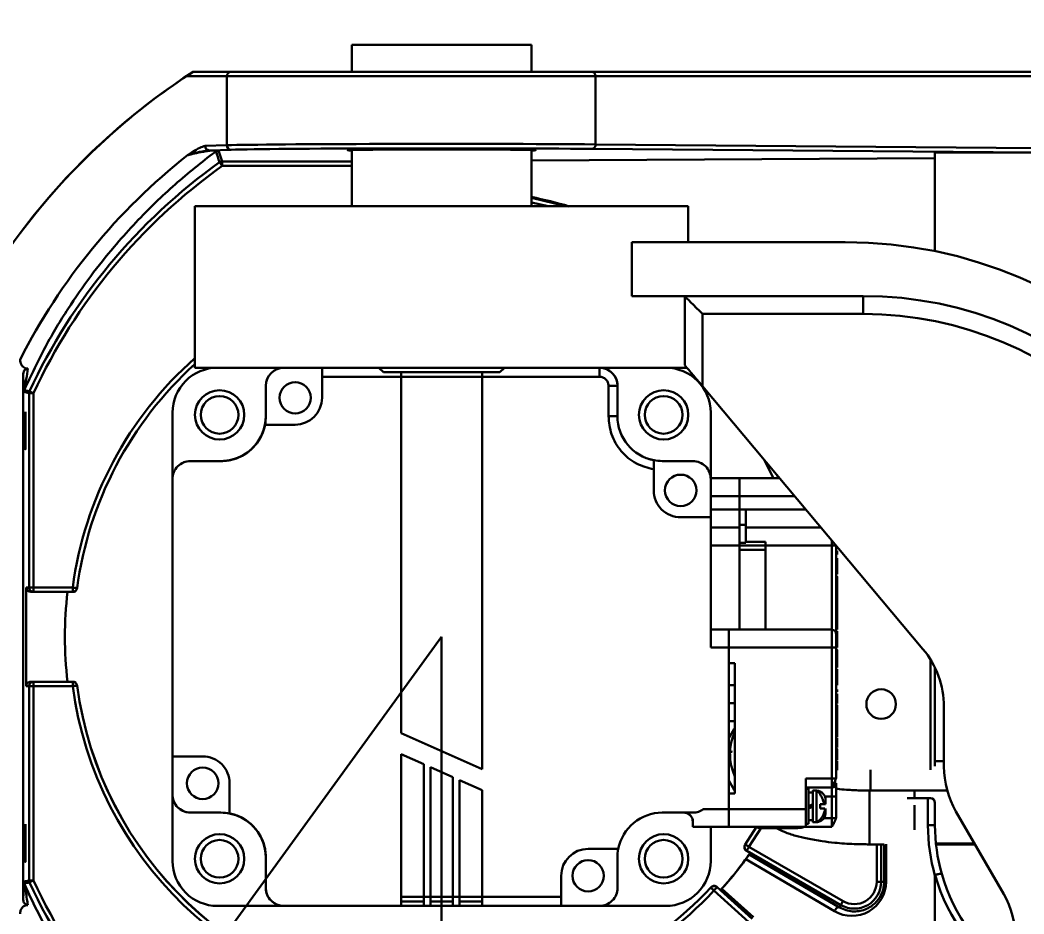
# Model space of a CAD drawing. Header units: millimetres. Extents: x 8 to 22425, y -1213 to 4973.
# Drawn here: x 1380.2 to 1492.2, y 975 to 1074.6 of the extents above; entities that cross this region are included whole.
import ezdxf

# ---------------------------------------------------------------- set-up
doc = ezdxf.new("R2010")
doc.units = ezdxf.units.MM
doc.header["$PDSIZE"] = -1
doc.styles.get("Standard").update_dxf_attribs({"font": 'hyswlongfangsong.ttf'})
doc.dimstyles.new('ISO-25', dxfattribs={"dimscale": 25, "dimtxt": 3.5, "dimasz": 1.6, "dimexe": 1.25, "dimexo": 0.625, "dimtad": 1, "dimdec": 0, "dimzin": 9, "dimdsep": 46, "dimtxsty": 'Standard', "dimcen": 2.5, "dimadec": 0, "dimazin": 2, "dimtfac": 1, "dimtdec": 0, "dimtofl": 0, "dimtmove": 0, "dimatfit": 3, "dimfxl": 1, "dimarcsym": 0})

# ---------------------------------------------------------------- blocks, each defined once
blk = doc.blocks.new('*D104')
at = {"color": 0, "lineweight": -2, "transparency": 16777216}
blk.add_line((1084.44, 1294.96), (808.66, 1351.99), dxfattribs=at)
at = {"color": 0, "transparency": 16777216}
blk.add_solid([(810.01, 1358.52), (807.31, 1345.46), (769.48, 1360.09)], dxfattribs=at)
at = {"layer": 'Defpoints', "color": 0, "transparency": 16777216}
for p in [(769.48, 1360.09), (2482.24, 1005.88)]:
    blk.add_point(p, dxfattribs=at)
at = {"color": 0, "transparency": 16777216, "insert": (978.16, 1377.57), "char_height": 87.5, "attachment_point": 5, "rotation": 348.3156}
blk.add_mtext('R1749', dxfattribs=at)
blk = doc.blocks.new('*D154')
at = {"color": 0, "lineweight": -2, "transparency": 16777216}
for p, q in [((1471.02, 1400.45), (1881.36, 1240.34)), ((2482.24, 943.38), (2482.24, 1068.38)), ((2419.74, 1005.88), (2544.74, 1005.88))]:
    blk.add_line(p, q, dxfattribs=at)
at = {"color": 0, "transparency": 16777216}
blk.add_solid([(1883.79, 1246.55), (1878.94, 1234.13), (1918.63, 1225.8)], dxfattribs=at)
at = {"layer": 'Defpoints', "color": 0, "transparency": 16777216}
for p in [(1918.63, 1225.8), (2482.24, 1005.88)]:
    blk.add_point(p, dxfattribs=at)
at = {"color": 0, "transparency": 16777216, "insert": (1584.17, 1420.04), "char_height": 87.5, "attachment_point": 5, "rotation": 338.6848}
blk.add_mtext('R605', dxfattribs=at)

msp = doc.modelspace()

# ---------------------------------------------------------------- linework, layer by layer
at = {"color": 161, "lineweight": 30, "true_color": 0x67adff}
for p, q in [((1417.24, 1071.88), (1417.24, 1068.88)), ((1437.24, 1071.88), (1417.24, 1071.88)), ((1437.24, 1068.88), (1437.24, 1071.88)), ((1399.55, 1068.88), (1403.77, 1068.88)), ((1399.55, 1068.88), (1399.55, 1068.88)), ((1403.77, 1068.88), (1444.04, 1068.88)), ((1444.04, 1068.88), (1552.46, 1068.88)), ((1403.3, 1068.38), (1398.78, 1068.38)), ((1444.38, 1068.38), (1403.3, 1068.38)), ((1403.3, 1068.38), (1403.3, 1060.69)), ((1444.38, 1068.38), (1444.38, 1060.79)), ((1552.81, 1068.38), (1444.38, 1068.38)), ((1400.87, 1060.62), (1403.3, 1060.69)), ((1403.77, 1060.19), (1401.35, 1060.12)), ((1402.38, 1060.11), (1402.77, 1058.89)), ((1417.24, 1060.16), (1417.24, 1053.88)), ((1437.24, 1053.88), (1437.24, 1060.16)), ((1493.17, 1059.88), (1444.04, 1060.29)), ((1444.38, 1060.79), (1493.51, 1060.38)), ((1482.24, 1059.88), (1493.16, 1059.88)), ((1482.24, 1059.26), (1482.24, 1059.88)), ((1402.77, 1058.39), (1402.77, 1058.89)), ((1402.77, 1058.89), (1417.24, 1058.89)), ((1437.24, 1058.98), (1482.24, 1059.26)), ((1482.24, 1059.26), (1482.24, 1048.87)), ((1417.24, 1058.39), (1402.77, 1058.39)), ((1439.15, 1053.88), (1437.24, 1054.32)), ((1399.74, 1053.88), (1399.74, 1035.88)), ((1399.74, 1053.88), (1454.74, 1053.88)), ((1454.74, 1049.88), (1454.74, 1053.88)), ((1448.46, 1049.88), (1448.46, 1043.88)), ((1448.46, 1049.88), (1472.24, 1049.88)), ((1474.24, 1043.88), (1448.46, 1043.88)), ((1454.34, 1036.16), (1454.34, 1043.85)), ((1474.24, 1043.88), (1474.24, 1041.88)), ((1474.24, 1041.88), (1456.32, 1041.88)), ((1456.32, 1041.88), (1456.32, 1033.82)), ((1380.6, 1035.21), (1380.6, 976.56)), ((1399.74, 1035.88), (1454.58, 1035.88)), ((1413.91, 1035.88), (1413.91, 1034.88)), ((1413.91, 1032.53), (1413.91, 1035.88)), ((1420.24, 1035.88), (1420.74, 1035.38)), ((1433.74, 1035.38), (1420.74, 1035.38)), ((1422.74, 1034.88), (1422.74, 1035.38)), ((1431.74, 1035.38), (1431.74, 1034.88)), ((1431.74, 1034.88), (1431.74, 1035.38)), ((1433.74, 1035.38), (1434.24, 1035.88)), ((1444.84, 1034.88), (1444.84, 1035.88)), ((1413.91, 1034.88), (1413.91, 1032.53)), ((1422.74, 1034.88), (1413.91, 1034.88)), ((1422.74, 995.14), (1422.74, 1034.88)), ((1422.74, 1034.88), (1431.74, 1034.88)), ((1431.74, 1034.88), (1431.74, 991.13)), ((1444.84, 1034.88), (1431.74, 1034.88)), ((1381.24, 1033.05), (1380.65, 1033.18)), ((1381.24, 1011.38), (1381.24, 1033.05)), ((1381.74, 1033.05), (1381.24, 1033.05)), ((1381.74, 1033.05), (1381.74, 1011.38)), ((1407.64, 1030.48), (1407.64, 1033.88)), ((1407.64, 1030.48), (1407.64, 1033.88)), ((1407.64, 1033.88), (1407.64, 1033.88)), ((1407.64, 1030.48), (1407.64, 1033.88)), ((1407.64, 1033.88), (1407.64, 1033.88)), ((1445.84, 1030.48), (1445.84, 1033.88)), ((1446.84, 1033.88), (1445.84, 1033.88)), ((1446.84, 1033.88), (1446.84, 1030.48)), ((1480.9, 1004.51), (1456.32, 1033.82)), ((1397.24, 1030.88), (1397.24, 980.88)), ((1397.24, 1030.88), (1397.24, 1030.88)), ((1397.24, 1023.48), (1397.24, 1030.88)), ((1457.24, 1030.88), (1457.24, 1023.53)), ((1407.64, 1030.48), (1407.64, 1030.48)), ((1407.64, 1030.48), (1407.64, 1030.48)), ((1446.84, 1030.48), (1445.84, 1030.48)), ((1410.91, 1029.53), (1407.55, 1029.53)), ((1402.64, 1025.48), (1399.24, 1025.48)), ((1399.24, 1025.48), (1399.24, 1025.48)), ((1403.24, 1025.52), (1403.24, 1025.52)), ((1451.84, 1025.48), (1455.24, 1025.48)), ((1450.89, 1022.21), (1450.89, 1024.56)), ((1397.24, 988.28), (1397.24, 1023.48)), ((1397.24, 988.28), (1397.24, 1023.48)), ((1397.24, 1023.48), (1397.24, 1023.48)), ((1397.24, 992.55), (1397.24, 1023.48)), ((1397.24, 1023.48), (1397.24, 1023.48)), ((1397.24, 1023.48), (1397.24, 1019.48)), ((1457.24, 1023.51), (1457.24, 1023.58)), ((1457.24, 1023.58), (1457.24, 1023.58)), ((1457.24, 1023.58), (1457.24, 1023.48)), ((1460.44, 1023.58), (1457.24, 1023.58)), ((1457.24, 1023.48), (1457.24, 1019.21)), ((1460.44, 1023.58), (1460.44, 1021.58)), ((1460.44, 1023.58), (1464.9, 1023.58)), ((1460.44, 1023.58), (1460.44, 1023.58)), ((1464.61, 1023.93), (1464.78, 1023.58)), ((1457.24, 1021.58), (1460.44, 1021.58)), ((1460.44, 1020.08), (1460.44, 1021.58)), ((1460.44, 1021.58), (1466.58, 1021.58)), ((1457.24, 1020.08), (1460.44, 1020.08)), ((1461.14, 1020.08), (1460.44, 1020.08)), ((1460.44, 1020.08), (1460.44, 1018.08)), ((1461.14, 1020.08), (1461.14, 1018.38)), ((1461.14, 1018.08), (1461.14, 1020.08)), ((1461.14, 1020.08), (1467.84, 1020.08)), ((1397.24, 1019.48), (1397.24, 988.28)), ((1457.24, 1019.21), (1453.89, 1019.21)), ((1457.24, 1019.21), (1457.24, 1004.68)), ((1461.14, 1019.43), (1461.14, 1019.03)), ((1461.14, 1019.03), (1461.14, 1018.43)), ((1461.14, 1018.43), (1461.14, 1017.68)), ((1461.14, 1018.43), (1461.14, 1018.43)), ((1461.14, 1018.38), (1461.14, 1018.43)), ((1460.44, 1018.08), (1457.24, 1018.08)), ((1460.44, 1018.38), (1461.14, 1018.38)), ((1469.52, 1018.08), (1461.14, 1018.08)), ((1461.14, 1016.48), (1461.14, 1017.68)), ((1460.44, 1016.36), (1460.44, 1015.48)), ((1460.44, 1016.08), (1460.44, 1016.36)), ((1460.44, 1016.36), (1461.14, 1016.36)), ((1461.14, 1016.36), (1461.14, 1016.48)), ((1461.14, 1016.48), (1463.34, 1016.48)), ((1461.14, 1016.48), (1461.14, 1016.36)), ((1463.34, 1016.48), (1463.34, 1016.08)), ((1470.74, 1016.62), (1470.74, 1016.08)), ((1460.44, 1016.08), (1457.24, 1016.08)), ((1460.44, 1015.58), (1460.44, 1016.08)), ((1460.44, 1016.08), (1463.34, 1016.08)), ((1460.44, 1015.58), (1460.44, 1006.68)), ((1463.34, 1015.58), (1460.44, 1015.58)), ((1460.44, 1006.68), (1460.44, 1015.48)), ((1463.34, 1015.58), (1463.34, 1016.08)), ((1463.34, 1016.08), (1470.74, 1016.08)), ((1463.34, 1006.68), (1463.34, 1015.58)), ((1470.74, 1016.08), (1471.2, 1016.08)), ((1470.74, 1016.08), (1470.74, 1006.68)), ((1471.24, 1006.2), (1471.24, 1016.03)), ((1471.34, 1015.48), (1471.24, 1015.48)), ((1471.34, 1015.48), (1471.34, 1015.05)), ((1471.24, 1015.05), (1471.34, 1015.05)), ((1471.24, 1014.67), (1471.34, 1014.67)), ((1471.24, 1014.23), (1471.34, 1014.23)), ((1471.34, 1014.67), (1471.34, 1014.23)), ((1471.34, 1014.23), (1471.34, 1013.16)), ((1471.34, 1013.16), (1471.24, 1013.16)), ((1471.24, 1013.03), (1471.34, 1013.03)), ((1471.24, 1012.86), (1471.34, 1012.86)), ((1471.34, 1013.03), (1471.34, 1012.86)), ((1380.92, 1011.38), (1381.24, 1011.38)), ((1380.92, 1011.38), (1380.92, 1000.38)), ((1381.74, 1011.38), (1381.24, 1011.38)), ((1381.44, 1010.88), (1385.54, 1010.88)), ((1381.74, 1011.38), (1381.74, 1010.88)), ((1381.74, 1011.38), (1386.11, 1011.38)), ((1385.54, 1010.88), (1386.11, 1010.88)), ((1386.11, 1011.38), (1386.11, 1010.88)), ((1471.34, 1011.36), (1471.24, 1011.36)), ((1471.34, 1009.48), (1471.24, 1009.48)), ((1471.34, 1010.39), (1471.34, 1009.48)), ((1471.34, 1009.26), (1471.24, 1009.26)), ((1471.34, 1009.13), (1471.24, 1009.13)), ((1471.34, 1008.92), (1471.24, 1008.92)), ((1471.24, 1008.46), (1471.34, 1008.46)), ((1471.34, 1009.13), (1471.34, 1009.26)), ((1471.34, 1008.92), (1471.34, 1009.13)), ((1471.34, 1008.46), (1471.34, 1007.35)), ((1471.24, 1007.35), (1471.34, 1007.35)), ((1471.34, 1007.35), (1471.34, 1007.17)), ((1457.24, 1006.68), (1459.24, 1006.68)), ((1459.24, 1004.68), (1459.24, 1006.68)), ((1470.74, 1006.68), (1459.24, 1006.68)), ((1470.74, 1004.68), (1470.74, 1006.68)), ((1471.24, 1007.17), (1471.34, 1007.17)), ((1471.24, 1006.7), (1471.34, 1006.7)), ((1471.24, 1006.52), (1471.34, 1006.52)), ((1471.34, 1007.17), (1471.34, 1006.7)), ((1471.34, 1006.52), (1471.34, 1006.09)), ((1427.24, 1005.88), (1403.73, 973.52)), ((1427.24, 965.88), (1427.24, 1005.88)), ((1471.34, 1006.09), (1471.34, 1005.01)), ((1459.24, 1004.68), (1457.24, 1004.68)), ((1459.24, 986.68), (1459.24, 1004.68)), ((1459.24, 1004.68), (1459.24, 1002.93)), ((1470.74, 1004.68), (1459.24, 1004.68)), ((1471.24, 1004.68), (1470.74, 1004.68)), ((1470.74, 990.08), (1470.74, 1004.68)), ((1471.24, 990.08), (1471.24, 1004.68)), ((1471.34, 1004.88), (1471.34, 1004.71)), ((1459.24, 1002.93), (1459.94, 1002.93)), ((1459.94, 1002.93), (1459.94, 988.43)), ((1459.94, 1002.93), (1459.94, 995.39)), ((1471.34, 1003.28), (1471.24, 1003.28)), ((1481.74, 991.05), (1481.74, 1003.36)), ((1459.94, 1002.63), (1459.94, 1002.23)), ((1459.94, 1002.23), (1459.94, 1001.63)), ((1459.94, 1001.63), (1459.94, 989.73)), ((1459.94, 1001.63), (1459.94, 1001.63)), ((1459.94, 989.73), (1459.94, 1001.63)), ((1471.24, 1002.45), (1471.34, 1002.45)), ((1471.35, 1002.26), (1471.24, 1002.26)), ((1471.24, 1000.48), (1471.24, 1001.79)), ((1482.24, 1002.45), (1482.24, 991.46)), ((1381.44, 1000.88), (1385.54, 1000.88)), ((1381.74, 1000.88), (1381.74, 1000.38)), ((1385.54, 1000.88), (1386.11, 1000.88)), ((1386.11, 1000.88), (1386.11, 1000.38)), ((1471.24, 1001.3), (1471.34, 1001.3)), ((1471.34, 1001.3), (1471.34, 1000.48)), ((1381.24, 1000.38), (1380.92, 1000.38)), ((1381.24, 978.72), (1381.24, 1000.38)), ((1381.24, 1000.38), (1381.74, 1000.38)), ((1386.11, 1000.38), (1381.74, 1000.38)), ((1381.74, 1000.38), (1381.74, 978.72)), ((1459.94, 1000.48), (1459.24, 1000.48)), ((1471.24, 1000), (1471.34, 1000)), ((1471.34, 999.74), (1471.24, 999.74)), ((1471.34, 999.51), (1471.24, 999.51)), ((1471.34, 1000), (1471.34, 999.74)), ((1471.34, 999.51), (1471.34, 999.25)), ((1459.24, 998.48), (1459.94, 998.48)), ((1471.34, 999.25), (1471.24, 999.25)), ((1471.34, 998.61), (1471.24, 998.61)), ((1471.24, 998.53), (1471.34, 998.53)), ((1471.34, 998.43), (1471.24, 998.43)), ((1471.34, 999.25), (1471.34, 998.61)), ((1471.34, 998.53), (1471.34, 998.43)), ((1471.35, 998.26), (1471.24, 998.26)), ((1471.24, 997.53), (1471.34, 997.53)), ((1483.24, 991.42), (1483.24, 998.09)), ((1459.94, 996.48), (1459.24, 996.48)), ((1471.24, 996.92), (1471.35, 996.92)), ((1471.34, 996.4), (1471.24, 996.4)), ((1471.24, 996.27), (1471.34, 996.27)), ((1471.24, 996.19), (1471.34, 996.19)), ((1471.24, 996.06), (1471.34, 996.06)), ((1471.34, 996.95), (1471.34, 996.4)), ((1471.34, 996.19), (1471.34, 996.27)), ((1471.34, 996.06), (1471.34, 996.19)), ((1431.74, 991.13), (1422.74, 995.14)), ((1459.45, 994.98), (1459.24, 994.98)), ((1459.94, 995.33), (1459.94, 995.39)), ((1459.94, 995.33), (1459.94, 990.32)), ((1471.34, 995.79), (1471.24, 995.79)), ((1471.34, 995.12), (1471.24, 995.12)), ((1471.34, 995.01), (1471.24, 995.01)), ((1471.34, 995.79), (1471.34, 995.12)), ((1471.34, 995.45), (1471.34, 995.23)), ((1471.34, 995.12), (1471.34, 995.01)), ((1471.34, 995.01), (1471.34, 994.73)), ((1471.34, 994.73), (1471.24, 994.73)), ((1471.34, 994.62), (1471.24, 994.62)), ((1471.34, 994.37), (1471.24, 994.37)), ((1471.34, 994.62), (1471.34, 994.37)), ((1471.34, 994.37), (1471.34, 993.72)), ((1422.74, 992.79), (1425.24, 991.67)), ((1422.74, 975.88), (1422.74, 992.79)), ((1459.39, 992.83), (1459.39, 992.37)), ((1459.51, 992.96), (1459.55, 993.17)), ((1471.34, 993.72), (1471.24, 993.72)), ((1471.24, 993.64), (1471.34, 993.64)), ((1471.34, 993.54), (1471.24, 993.54)), ((1471.35, 993.37), (1471.24, 993.37)), ((1471.24, 992.68), (1471.34, 992.68)), ((1471.34, 993.64), (1471.34, 993.54)), ((1397.24, 992.55), (1400.6, 992.55)), ((1397.24, 988.28), (1397.24, 992.55)), ((1425.24, 991.67), (1425.24, 976.88)), ((1471.24, 992.18), (1471.34, 992.18)), ((1471.35, 992.07), (1471.24, 992.07)), ((1471.34, 992.37), (1471.34, 992.2)), ((1483.24, 992), (1482.24, 992)), ((1425.99, 991.34), (1428.49, 990.23)), ((1425.99, 976.88), (1425.99, 991.34)), ((1471.24, 991.49), (1471.34, 991.49)), ((1471.34, 991), (1471.24, 991)), ((1471.34, 991.49), (1471.34, 991)), ((1475.04, 991.05), (1475.04, 988.74)), ((1403.6, 989.55), (1403.6, 986.19)), ((1403.6, 989.55), (1403.6, 989.55)), ((1403.6, 986.19), (1403.6, 989.55)), ((1428.49, 990.23), (1428.49, 976.88)), ((1429.24, 976.88), (1429.24, 989.89)), ((1429.24, 989.89), (1431.74, 988.78)), ((1459.94, 990.38), (1459.94, 988.43)), ((1459.94, 990.38), (1459.94, 990.32)), ((1459.94, 989.73), (1459.94, 989.73)), ((1459.94, 989.13), (1459.94, 989.73)), ((1467.84, 990.08), (1470.74, 990.08)), ((1467.84, 986.68), (1467.84, 990.08)), ((1470.74, 989.08), (1470.74, 990.08)), ((1470.74, 990.08), (1471.24, 990.08)), ((1470.87, 989.1), (1471.03, 989.72)), ((1471.12, 989.84), (1471.12, 989.61)), ((1397.24, 988.28), (1397.24, 988.28)), ((1397.24, 980.88), (1397.24, 988.28)), ((1397.24, 988.28), (1397.24, 988.28)), ((1431.74, 988.78), (1431.74, 976.88)), ((1459.24, 988.43), (1459.24, 986.68)), ((1459.94, 988.43), (1459.24, 988.43)), ((1459.94, 988.73), (1459.94, 989.13)), ((1467.84, 989.08), (1470.74, 989.08)), ((1468.14, 988.93), (1467.84, 988.93)), ((1468.14, 985.03), (1468.14, 988.93)), ((1468.64, 988.53), (1468.14, 988.53)), ((1469.04, 988.73), (1468.64, 988.73)), ((1469.04, 985.23), (1469.04, 988.73)), ((1469.44, 988.63), (1469.44, 988.65)), ((1470.74, 989.08), (1470.74, 988.08)), ((1479.94, 988.74), (1474.94, 988.74)), ((1483.61, 988.74), (1479.94, 988.74)), ((1479.94, 988.74), (1479.94, 987.88)), ((1468.64, 987.23), (1468.64, 986.98)), ((1469.44, 986.73), (1469.44, 987.23)), ((1469.96, 988.08), (1470.74, 988.08)), ((1470.74, 988.08), (1471.24, 988.08)), ((1470.74, 988.08), (1470.74, 985.68)), ((1471.24, 988.08), (1471.24, 985.68)), ((1479.15, 987.88), (1481.45, 987.88)), ((1479.94, 987.11), (1479.94, 984.36)), ((1479.94, 986.52), (1479.94, 987.11)), ((1481.45, 984.88), (1481.45, 987.88)), ((1481.45, 987.88), (1481.74, 987.88)), ((1482.24, 987.38), (1482.24, 984.88)), ((1402.64, 986.28), (1399.24, 986.28)), ((1399.24, 986.28), (1399.24, 986.28)), ((1403.6, 986.19), (1403.6, 986.19)), ((1451.84, 986.28), (1455.24, 986.28)), ((1456.44, 986.68), (1459.24, 986.68)), ((1459.24, 984.68), (1459.24, 986.68)), ((1459.24, 986.68), (1467.84, 986.68)), ((1467.84, 986.68), (1467.84, 984.68)), ((1479.94, 984.36), (1479.94, 986.52)), ((1489.9, 977.2), (1484.58, 986.42)), ((1455.24, 984.68), (1455.24, 985.28)), ((1455.24, 985.28), (1455.24, 984.68)), ((1467.84, 985.03), (1468.14, 985.03)), ((1468.14, 985.43), (1468.64, 985.43)), ((1468.64, 985.23), (1469.04, 985.23)), ((1469.44, 985.32), (1469.44, 985.33)), ((1470.74, 985.68), (1469.85, 985.68)), ((1470.74, 985.68), (1470.74, 984.68)), ((1471.24, 985.68), (1470.74, 985.68)), ((1481.45, 984.88), (1482.24, 984.88)), ((1455.24, 984.68), (1459.24, 984.68)), ((1457.24, 984.68), (1457.24, 980.88)), ((1459.24, 984.68), (1467.84, 984.68)), ((1461.07, 982.72), (1462.33, 984.68)), ((1462.92, 984.68), (1461.5, 982.46)), ((1462.28, 984.68), (1462.28, 984.68)), ((1466, 984.55), (1463.88, 984.55)), ((1467.6, 984.68), (1467.6, 984.68)), ((1470.74, 984.68), (1467.84, 984.68)), ((1474.94, 982.74), (1476.58, 982.74)), ((1475.75, 978.58), (1475.75, 982.74)), ((1476.25, 982.74), (1476.25, 978.58)), ((1476.58, 978.58), (1476.58, 982.74)), ((1476.79, 982.77), (1476.79, 978.58)), ((1482.35, 982.84), (1486.65, 982.84)), ((1482.36, 982.74), (1486.71, 982.74)), ((1407.61, 981.88), (1407.61, 981.88)), ((1443.57, 982.24), (1446.93, 982.24)), ((1461.23, 982.01), (1461.63, 981.78)), ((1471.74, 975.98), (1461.25, 982.03)), ((1461.5, 982.46), (1471.99, 976.41)), ((1461.52, 981.61), (1471.59, 975.72)), ((1397.24, 980.88), (1397.24, 980.88)), ((1407.64, 977.88), (1407.64, 981.28)), ((1407.64, 981.28), (1407.64, 981.28)), ((1407.64, 977.88), (1407.64, 981.28)), ((1407.64, 977.88), (1407.64, 981.28)), ((1446.84, 981.28), (1446.84, 977.88)), ((1471.05, 975.29), (1461.14, 981.08)), ((1380.65, 978.59), (1381.24, 978.72)), ((1381.74, 978.72), (1381.24, 978.72)), ((1440.57, 976.88), (1440.57, 979.24)), ((1475.75, 978.58), (1476.25, 978.58)), ((1476.25, 978.58), (1476.58, 978.58)), ((1476.58, 978.58), (1476.79, 978.58)), ((1482.24, 952.51), (1482.24, 979.24)), ((1407.64, 977.88), (1407.64, 977.88)), ((1461.5, 974.06), (1457.6, 977.59)), ((1457.94, 977.96), (1461.84, 974.43)), ((1458.33, 977.65), (1457.96, 977.98)), ((1462, 974.62), (1458.46, 977.79)), ((1422.74, 976.88), (1425.24, 976.88)), ((1425.24, 976.38), (1422.74, 976.38)), ((1425.24, 976.88), (1425.99, 976.88)), ((1425.24, 976.88), (1425.24, 975.88)), ((1425.24, 976.38), (1425.24, 976.88)), ((1425.24, 976.38), (1425.24, 975.88)), ((1425.99, 975.88), (1425.99, 976.88)), ((1425.99, 976.88), (1428.49, 976.88)), ((1428.49, 976.38), (1425.99, 976.38)), ((1428.49, 976.88), (1429.24, 976.88)), ((1428.49, 976.88), (1428.49, 975.88)), ((1428.49, 976.38), (1428.49, 976.88)), ((1428.49, 976.38), (1428.49, 975.88)), ((1429.24, 975.88), (1429.24, 976.88)), ((1431.74, 976.88), (1429.24, 976.88)), ((1431.74, 976.38), (1429.24, 976.38)), ((1431.74, 976.88), (1440.57, 976.88)), ((1431.74, 976.88), (1431.74, 975.88)), ((1431.74, 976.38), (1431.74, 976.88)), ((1431.74, 976.38), (1431.74, 975.88)), ((1440.57, 975.88), (1440.57, 976.88)), ((1471.59, 975.72), (1471.74, 975.98)), ((1402.24, 975.88), (1402.24, 975.88)), ((1409.64, 975.88), (1402.24, 975.88)), ((1422.74, 975.88), (1409.64, 975.88)), ((1409.64, 975.88), (1409.64, 975.88)), ((1425.24, 975.88), (1422.74, 975.88)), ((1425.24, 975.88), (1425.24, 975.88)), ((1425.99, 975.88), (1425.24, 975.88)), ((1428.49, 975.88), (1425.99, 975.88)), ((1428.49, 975.88), (1428.49, 975.88)), ((1429.24, 975.88), (1428.49, 975.88)), ((1431.74, 975.88), (1429.24, 975.88)), ((1431.74, 975.88), (1431.74, 975.88)), ((1440.57, 975.88), (1431.74, 975.88)), ((1444.84, 975.88), (1440.57, 975.88)), ((1452.24, 975.88), (1444.84, 975.88))]:
    msp.add_line(p, q, dxfattribs=at)
at = {"color": 161, "lineweight": 30, "true_color": 0x67adff, "flags": 128}
for points in [[(1402.77, 1058.39), (1402.71, 1058.47), (1402.66, 1058.54), (1402.61, 1058.61), (1402.57, 1058.67), (1402.53, 1058.72), (1402.5, 1058.76), (1402.49, 1058.79), (1402.48, 1058.79)], [(1437.24, 1054.84), (1439.87, 1054.21), (1441.06, 1053.88)], [(1454.34, 1043.85), (1454.43, 1043.76), (1454.58, 1043.62), (1454.78, 1043.42), (1455.03, 1043.17), (1455.31, 1042.89), (1455.63, 1042.57), (1455.97, 1042.23), (1456.32, 1041.88)], [(1408.89, 1035.74), (1409.25, 1035.84), (1409.64, 1035.88)], [(1408.89, 1035.74), (1409.25, 1035.84), (1409.64, 1035.88)], [(1456.32, 1033.82), (1455.97, 1034.23), (1455.63, 1034.63), (1455.31, 1035.01), (1455.03, 1035.35), (1454.78, 1035.65), (1454.58, 1035.88), (1454.43, 1036.06), (1454.34, 1036.16)], [(1407.78, 1034.6), (1407.68, 1034.27), (1407.64, 1033.88)], [(1380.69, 1033.39), (1380.7, 1033.39), (1380.74, 1033.38), (1380.87, 1033.35), (1381.28, 1033.26)], [(1381.74, 1033.05), (1381.65, 1033.09), (1381.56, 1033.13), (1381.49, 1033.17), (1381.42, 1033.2), (1381.36, 1033.22), (1381.32, 1033.24), (1381.29, 1033.26), (1381.28, 1033.26)], [(1398.49, 1025.34), (1398.85, 1025.44), (1399.24, 1025.48)], [(1398.49, 1025.34), (1398.85, 1025.44), (1399.24, 1025.48)], [(1402.94, 1025.49), (1403.62, 1025.58), (1404.52, 1025.85)], [(1450.98, 1025.56), (1450.87, 1025.58), (1450.39, 1025.7)], [(1464.22, 1023.58), (1463.22, 1025.55), (1463.15, 1025.67)], [(1460.44, 1018.08), (1460.44, 1018.04), (1460.44, 1017.93), (1460.44, 1017.75), (1460.44, 1017.5), (1460.44, 1017.19), (1460.44, 1016.85), (1460.44, 1016.47), (1460.44, 1016.36)], [(1461.14, 1018.08), (1461.14, 1018.05), (1461.14, 1017.97), (1461.14, 1017.82), (1461.14, 1017.63), (1461.14, 1017.39), (1461.14, 1017.12), (1461.14, 1016.81), (1461.14, 1016.48)], [(1386.6, 1011.32), (1386.59, 1011.32), (1386.56, 1011.32), (1386.52, 1011.33), (1386.46, 1011.34), (1386.38, 1011.35), (1386.3, 1011.36), (1386.2, 1011.37), (1386.11, 1011.38)], [(1386.6, 1000.45), (1386.59, 1000.45), (1386.56, 1000.44), (1386.52, 1000.44), (1386.46, 1000.43), (1386.38, 1000.42), (1386.3, 1000.41), (1386.2, 1000.4), (1386.11, 1000.38)], [(1459.24, 994.57), (1459.84, 995.61), (1459.94, 995.75)], [(1459.94, 988.67), (1459.84, 988.81), (1459.24, 989.85)], [(1397.39, 987.53), (1397.28, 987.89), (1397.24, 988.28)], [(1397.39, 987.53), (1397.28, 987.89), (1397.24, 988.28)], [(1468.64, 986.98), (1468.64, 987.65), (1468.64, 988.22), (1468.64, 988.6), (1468.64, 988.73), (1468.64, 988.6), (1468.64, 988.52)], [(1474.94, 982.74), (1474.94, 982.75), (1474.94, 983.02), (1474.94, 983.62), (1474.94, 984.47), (1474.94, 985.48), (1474.94, 986.52), (1474.94, 987.46), (1474.94, 988.2), (1474.94, 988.64), (1474.94, 988.74)], [(1468.14, 986.98), (1468.31, 987.07), (1468.48, 987.15), (1468.64, 987.23)], [(1468.64, 986.98), (1468.47, 986.9), (1468.31, 986.82), (1468.14, 986.73)], [(1468.14, 986.73), (1468.31, 986.81), (1468.47, 986.9), (1468.64, 986.98)], [(1468.64, 985.43), (1468.64, 985.37), (1468.64, 985.23), (1468.64, 985.37), (1468.64, 985.75), (1468.64, 986.31), (1468.64, 986.98)], [(1407.64, 981.28), (1407.55, 982.26), (1407.28, 983.16)], [(1407.31, 983.08), (1407.55, 982.26), (1407.64, 981.28)], [(1461.09, 982.75), (1461.1, 982.74), (1461.12, 982.72), (1461.16, 982.7), (1461.21, 982.66), (1461.27, 982.62), (1461.34, 982.57), (1461.42, 982.52), (1461.5, 982.46)], [(1381.28, 978.5), (1381.27, 978.5), (1381.24, 978.5), (1381.1, 978.46), (1380.69, 978.38)], [(1381.74, 978.72), (1381.65, 978.67), (1381.56, 978.64), (1381.49, 978.6), (1381.42, 978.57), (1381.36, 978.54), (1381.32, 978.52), (1381.29, 978.51), (1381.28, 978.5)], [(1457.6, 977.59), (1457.53, 977.66), (1457.46, 977.72), (1457.4, 977.78), (1457.34, 977.83), (1457.3, 977.87), (1457.26, 977.91), (1457.24, 977.92), (1457.24, 977.93)], [(1457.6, 977.59), (1457.67, 977.66), (1457.73, 977.73), (1457.79, 977.8), (1457.84, 977.85), (1457.88, 977.9), (1457.91, 977.93), (1457.93, 977.95), (1457.94, 977.96)], [(1471.99, 976.41), (1471.94, 976.33), (1471.89, 976.25), (1471.85, 976.17), (1471.81, 976.11), (1471.78, 976.05), (1471.76, 976.01), (1471.74, 975.99), (1471.74, 975.98)], [(1471.59, 975.72), (1471.53, 975.74), (1471.46, 975.73), (1471.38, 975.7), (1471.31, 975.65), (1471.23, 975.58), (1471.16, 975.49), (1471.1, 975.39), (1471.05, 975.29)]]:
    msp.add_lwpolyline(points, dxfattribs=at)
at = {"color": 161, "lineweight": 30, "true_color": 0x67adff}
for centre, radius in [((1410.91, 1032.53), 1.75), ((1402.49, 1030.63), 2.75), ((1451.99, 1030.63), 2.75), ((1402.49, 1030.63), 2.1), ((1451.99, 1030.63), 2.1), ((1453.89, 1022.21), 1.75), ((1476.24, 998.38), 1.65), ((1400.6, 989.55), 1.75), ((1402.49, 981.13), 2.75), ((1451.99, 981.13), 2.75), ((1402.49, 981.13), 2.1), ((1451.99, 981.13), 2.1), ((1443.57, 979.24), 1.75)]:
    msp.add_circle(centre, radius, dxfattribs=at)
for centre, radius, start, end in [((1440.24, 1005.88), 75, 122.8599, 155.0472), ((1403.78, 1068.39), 0.49, 91.2566, 181.2024), ((1443.94, 1068.45), 0.444, 351.427, 77.4313), ((1401.36, 1060.61), 0.491, 178.9621, 268.5664), ((1402.38, 1059.61), 0.5, 90.0128, 125.1592), ((1585.3, 1117.1), 191.9, 197.3058, 197.6896), ((1403.79, 1060.68), 0.491, 178.9679, 268.5744), ((1443.94, 1060.72), 0.448, 282.9824, 8.1581), ((1440.24, 1005.88), 65, 125.5147, 155.0917), ((1402.77, 1058.39), 0.5, 90.0018, 125.5187), ((1440.24, 1005.88), 64.5, 125.5147, 155.0917), ((1472.24, 999.88), 50, 0, 90), ((1474.24, 1001.88), 42, 0, 90), ((1474.24, 1001.88), 40, 0, 90), ((1427.24, 1005.88), 41.5, 131.5002, 172.3842), ((1427.24, 1005.88), 41, 132.1215, 172.3842), ((1427.24, 1005.88), 41, 132.1214, 172.3842), ((1402.24, 1030.88), 5, 90, 180.0023), ((1402.24, 1030.88), 5, 90, 180.0023), ((1409.64, 1033.88), 2, 90, 179.9977), ((1409.64, 1033.88), 2, 90, 179.9977), ((1444.84, 1033.88), 2, 359.9977, 90), ((1444.84, 1033.88), 2, 0.0023, 90), ((1452.24, 1030.88), 5, 359.9977, 90), ((1410.91, 1032.53), 1.75, 270, 90), ((1381.14, 1033.18), 0.498, 155.147, 180.0339), ((1381.74, 1033.05), 0.501, 155.1335, 179.9661), ((1402.49, 1030.63), 2.75, 270, 90), ((1451.99, 1030.63), 2.75, 270, 90), ((1402.49, 1030.63), 2.1, 270, 90), ((1410.91, 1032.53), 3, 270, 359.9977), ((1410.91, 1032.53), 3, 270, 359.9977), ((1451.99, 1030.63), 2.1, 270, 90), ((1402.64, 1030.48), 5, 270, 0.0023), ((1402.64, 1030.48), 5, 273.4639, 359.9977), ((1402.64, 1030.48), 5, 276.8921, 359.9977), ((1402.64, 1030.48), 5, 348.9889, 0.0023), ((1451.84, 1030.48), 5, 179.9977, 258.9889), ((1402.64, 1030.48), 5, 270, 348.9889), ((1399.24, 1023.48), 2, 90, 180.0023), ((1399.24, 1023.48), 2, 90, 180.0023), ((1399.24, 1023.48), 2, 90, 180.0023), ((1402.64, 1030.48), 5, 270, 276.8921), ((1451.84, 1030.48), 5, 258.9889, 270), ((1455.24, 1023.48), 2, 359.9977, 90), ((1453.89, 1022.21), 1.75, 270, 90), ((1453.89, 1022.21), 3, 179.9977, 270), ((1381.74, 1011.38), 0.5, 179.9913, 270.0045), ((1386.11, 1011.38), 0.5, 270, 352.3842), ((1386.11, 1011.38), 0.5, 270, 352.3842), ((1470.74, 1006.18), 0.5, 0.0023, 90), ((1473.24, 998.09), 10, 0, 40), ((1381.74, 1000.38), 0.5, 89.9954, 180.0087), ((1386.11, 1000.38), 0.5, 7.6158, 90), ((1386.11, 1000.38), 0.5, 7.6158, 90), ((1427.24, 1005.88), 41.5, 187.6158, 264.475), ((1427.24, 1005.88), 41, 187.6158, 265.1519), ((1427.24, 1005.88), 41, 187.6158, 265.1091), ((1476.24, 998.38), 1.65, 270, 90), ((1400.6, 989.55), 3, 359.9977, 90), ((1400.6, 989.55), 3, 359.9977, 90), ((1400.6, 989.55), 1.75, 270, 90), ((1493.24, 991.42), 10, 180, 210), ((1470.74, 989.58), 0.5, 270, 359.9977), ((1399.24, 988.28), 2, 179.9977, 270), ((1399.24, 988.28), 2, 179.9977, 270), ((1399.24, 988.28), 2, 179.9977, 267.2105), ((1399.24, 988.28), 2, 179.9977, 270), ((1469.04, 987.73), 1, 66.4218, 90), ((1481.74, 987.38), 0.5, 0, 89.9995), ((1402.64, 981.28), 5, 359.9977, 90), ((1402.64, 981.28), 5, 0.0023, 90), ((1402.64, 981.28), 5, 359.9977, 90), ((1402.64, 981.28), 5, 6.8921, 90), ((1402.64, 981.28), 5, 78.9889, 90), ((1402.64, 981.28), 5, 359.9977, 78.9889), ((1451.84, 981.28), 5, 90, 168.9889), ((1455.24, 988.28), 2, 270, 306.8699), ((1469.04, 986.23), 1, 270, 293.5782), ((1402.49, 981.13), 2.75, 270, 90), ((1451.99, 981.13), 2.75, 270, 90), ((1402.49, 981.13), 2.1, 270, 90), ((1451.99, 981.13), 2.1, 270, 90), ((1461.5, 982.46), 0.5, 157.445, 240.0205), ((1402.64, 981.28), 5, 359.9977, 6.8921), ((1443.57, 979.24), 3, 90, 179.9977), ((1451.84, 981.28), 5, 168.9889, 179.9977), ((1427.24, 1005.88), 42, 317.7541, 324.9723), ((1722.16, 831.69), 301.12, 149.9533, 150.0484), ((1402.24, 980.88), 5, 179.9977, 270), ((1402.24, 980.88), 5, 179.9977, 270), ((1443.57, 979.24), 1.75, 270, 90), ((1452.24, 980.88), 5, 270, 0.0023), ((1381.14, 978.58), 0.498, 179.9654, 204.8537), ((1381.74, 978.72), 0.501, 180.0337, 204.8668), ((1440.24, 1005.88), 65, 204.9083, 234.4853), ((1440.24, 1005.88), 64.5, 204.9083, 234.4853), ((1473.24, 978.58), 3, 240, 359.9977), ((1473.24, 978.58), 2.5, 240, 359.9977), ((1409.64, 977.88), 2, 179.9977, 270), ((1409.64, 977.88), 2, 179.9977, 270), ((1409.64, 977.88), 2, 179.9977, 270), ((1409.64, 977.88), 2, 180.0023, 270), ((1409.64, 977.88), 2, 179.9977, 270), ((1409.64, 977.88), 2, 179.9977, 270), ((1427.24, 1005.88), 41, 275.4827, 317.0621), ((1427.24, 1005.88), 41.5, 275.525, 317.02), ((1444.84, 977.88), 2, 270, 0.0023), ((1457.6, 977.59), 0.5, 47.8847, 125.86), ((1481.24, 972.2), 10, 0, 30)]:
    msp.add_arc(centre, radius, start, end, dxfattribs=at)
for centre, major_axis, ratio, start_param, end_param in [((1440.24, 1005.88), (75, 0), 0.999974, 2.156482, 2.498092), ((1427.24, 1060.63), (25, 0), 0.008552, 0.815553, 2.850316), ((1427.24, 1060.13), (24.5, 0), 0.008727, 0.815553, 2.850316), ((1427.24, 1060.13), (10.5, 0), 0.008727, 1.570788, 3.451437), ((1427.24, 1060.13), (10.5, 0), 0.008727, 5.973341, 7.853974), ((1441.28, 1005.88), (68.42, 0), 0.99955, 2.238855, 2.672824), ((1427.35, 1005.88), (50.03, 0), 0.999975, 1.284883, 1.371859), ((1381.44, 1011.38), (0.522, 0), 0.95782, 3.141593, 4.712389), ((1427.24, 1005.88), (0, 42), 0.999962, 1.451466, 1.690127), ((1381.44, 1000.38), (0.522, 0), 0.95782, 1.570796, 3.141593), ((1464.94, 992.83), (0, 5.75), 0.965926, 1.119976, 2.021617), ((1501.95, 984.88), (20.5, 0), 0.999994, 3.141593, 3.420381), ((1502.24, 984.88), (20, 0), 0.999994, 3.141593, 3.416797), ((1426.99, 1005.45), (-20.76, 35.94), 0.999092, 3.588668, 3.589407), ((1427.24, 1005.88), (-21.01, 36.38), 0.999092, 3.572759, 3.577639), ((1427.24, 1005.88), (42, 0), 0.999994, 5.550425, 5.65148), ((1501.99, 984.88), (20.5, 0), 0.999995, 3.416406, 4.160433), ((1502.24, 984.88), (20, 0), 0.999995, 3.416797, 4.13007), ((1472.97, 978.58), (3.81, 0), 0.999975, 4.183375, 6.283185), ((1427.58, 1006.25), (37.96, 16.85), 0.999092, 5.114959, 5.115696), ((1427.24, 1005.88), (38.42, 17.05), 0.999092, 5.127773, 5.132342)]:
    msp.add_ellipse(centre, major_axis=major_axis, ratio=ratio, start_param=start_param, end_param=end_param, dxfattribs=at)
for centre in [(1380.67, 1028.88), (1380.84, 1028.88), (1380.67, 982.88), (1380.84, 982.88)]:
    msp.add_ellipse(centre, major_axis=(0, 2.1), ratio=0.008719, dxfattribs=at)
for points, knots in [([(1398.78, 1068.38), (1398.89, 1068.45), (1399.02, 1068.54), (1399.23, 1068.68), (1399.32, 1068.74), (1399.38, 1068.77), (1399.41, 1068.8), (1399.44, 1068.81), (1399.46, 1068.83), (1399.49, 1068.85), (1399.54, 1068.87), (1399.55, 1068.88), (1399.55, 1068.88), (1399.55, 1068.88)], [0, 0, 0, 0, 0.494985, 0.618772, 0.680818, 0.712063, 0.72592, 0.739872, 0.752393, 0.771916, 0.810265, 0.951032, 1, 1, 1, 1]), ([(1402.09, 1060.02), (1401.95, 1059.91), (1401.07, 1059.26), (1398.72, 1057.4), (1395.05, 1054.15), (1391.27, 1050.1), (1388.11, 1046.16), (1385.56, 1042.51), (1383.06, 1038.37), (1381.48, 1035.05), (1380.69, 1033.39)], [0, 0, 0, 0, 0.019075, 0.11844, 0.317426, 0.516377, 0.637303, 0.758429, 0.879353, 1, 1, 1, 1]), ([(1398.9, 1059.57), (1398.9, 1059.57), (1398.94, 1059.59), (1399.13, 1059.72), (1399.6, 1060.01), (1400.21, 1060.41), (1400.68, 1060.56), (1400.87, 1060.62)], [0, 0, 0, 0, 0.005157, 0.059156, 0.30117, 0.710704, 1, 1, 1, 1]), ([(1401.35, 1060.12), (1401.06, 1060.09), (1400.35, 1060), (1399.64, 1059.8), (1399.14, 1059.65), (1398.94, 1059.58), (1398.9, 1059.57), (1398.9, 1059.57)], [0, 0, 0, 0, 0.284482, 0.696484, 0.940375, 0.994775, 1, 1, 1, 1]), ([(1402.09, 1060.02), (1402.1, 1060.03), (1402.13, 1060.05), (1402.12, 1060.08), (1402.09, 1060.1), (1402.03, 1060.11), (1401.99, 1060.11), (1401.95, 1060.11), (1401.92, 1060.11), (1401.88, 1060.11), (1401.85, 1060.11), (1401.79, 1060.11), (1401.67, 1060.1), (1401.35, 1060.07), (1400.71, 1059.98), (1399.89, 1059.82), (1399.28, 1059.67), (1398.96, 1059.58), (1398.9, 1059.57)], [0, 0, 0, 0, 0.053611, 0.100476, 0.131885, 0.144874, 0.151406, 0.154815, 0.16038, 0.162535, 0.169114, 0.170548, 0.184676, 0.215625, 0.335185, 0.630267, 0.925874, 1, 1, 1, 1]), ([(1401.35, 1060.12), (1401.36, 1060.12), (1401.46, 1060.12), (1401.61, 1060.12), (1401.79, 1060.12), (1401.91, 1060.12), (1402.02, 1060.12), (1402.11, 1060.12), (1402.22, 1060.12), (1402.31, 1060.12), (1402.37, 1060.12), (1402.38, 1060.11), (1402.38, 1060.11)], [0, 0, 0, 0, 0.035239, 0.172572, 0.242843, 0.287579, 0.332424, 0.385968, 0.448812, 0.587048, 0.782081, 1, 1, 1, 1]), ([(1381.11, 1035.79), (1381.01, 1035.8), (1380.83, 1035.82), (1380.58, 1035.97), (1380.38, 1036.19), (1380.26, 1036.48), (1380.25, 1036.68), (1380.24, 1036.78)], [0, 0, 0, 0, 0.195647, 0.374221, 0.588559, 0.80206, 1, 1, 1, 1]), ([(1380.6, 1035.21), (1380.61, 1035.29), (1380.63, 1035.45), (1380.75, 1035.64), (1380.9, 1035.75), (1381.02, 1035.78), (1381.09, 1035.79), (1381.11, 1035.79)], [0, 0, 0, 0, 0.298678, 0.558339, 0.750455, 0.943357, 1, 1, 1, 1]), ([(1380.65, 1033.18), (1380.64, 1033.23), (1380.63, 1033.47), (1380.61, 1034.36), (1380.6, 1035.08), (1380.6, 1035.21)], [0, 0, 0, 0, 0.199397, 0.855415, 1, 1, 1, 1]), ([(1381.11, 1035.79), (1380.99, 1034.99), (1380.85, 1034.01), (1380.72, 1033.48), (1380.69, 1033.39)], [0, 0, 0, 0, 0.816975, 1, 1, 1, 1]), ([(1444.84, 1034.88), (1444.97, 1034.87), (1445.16, 1034.85), (1445.39, 1034.72), (1445.55, 1034.59), (1445.68, 1034.44), (1445.81, 1034.2), (1445.83, 1034.01), (1445.84, 1033.88)], [0, 0, 0, 0, 0.2394654, 0.3698842, 0.4999774, 0.6304567, 0.7605505, 1, 1, 1, 1]), ([(1450.89, 1024.56), (1450.22, 1024.73), (1448.85, 1025.1), (1447.18, 1026.51), (1446.05, 1028.39), (1445.91, 1029.8), (1445.84, 1030.48)], [0, 0, 0, 0, 0.242059, 0.500002, 0.757942, 1, 1, 1, 1]), ([(1450.89, 1024.56), (1450.89, 1024.67), (1450.89, 1024.91), (1450.89, 1025.21), (1450.89, 1025.44), (1450.89, 1025.56), (1450.89, 1025.57), (1450.89, 1025.57)], [0, 0, 0, 0, 0.2186301, 0.4372701, 0.6550465, 0.8697575, 1, 1, 1, 1]), ([(1461.14, 1019.68), (1461.14, 1019.69), (1461.14, 1019.71), (1461.14, 1019.82), (1461.14, 1019.99), (1461.14, 1020.12), (1461.14, 1020.18)], [0, 0, 0, 0, 0.2501243, 0.5000206, 0.7499895, 1, 1, 1, 1]), ([(1461.14, 1020.18), (1461.14, 1020.12), (1461.14, 1019.99), (1461.14, 1019.82), (1461.14, 1019.71), (1461.14, 1019.69), (1461.14, 1019.68)], [0, 0, 0, 0, 0.249994, 0.499976, 0.750012, 1, 1, 1, 1]), ([(1461.14, 1020.18), (1461.14, 1020.12), (1461.14, 1019.99), (1461.14, 1019.82), (1461.14, 1019.71), (1461.14, 1019.69), (1461.14, 1019.68)], [0, 0, 0, 0, 0.250016, 0.499991, 0.75002, 1, 1, 1, 1]), ([(1461.14, 1019.68), (1461.14, 1019.69), (1461.14, 1019.71), (1461.14, 1019.82), (1461.14, 1019.99), (1461.14, 1020.12), (1461.14, 1020.18)], [0, 0, 0, 0, 0.24998, 0.500009, 0.749984, 1, 1, 1, 1]), ([(1471.34, 1013.03), (1471.34, 1013.04), (1471.34, 1013.07), (1471.34, 1013.12), (1471.34, 1013.14), (1471.34, 1013.16)], [0, 0, 0, 0, 0.28888, 0.567897, 1, 1, 1, 1]), ([(1471.34, 1011.36), (1471.34, 1011.51), (1471.34, 1011.8), (1471.34, 1012.2), (1471.34, 1012.46), (1471.34, 1012.59), (1471.34, 1012.57), (1471.34, 1012.55)], [0, 0, 0, 0, 0.221023, 0.42101, 0.618969, 0.827706, 1, 1, 1, 1]), ([(1471.34, 1010.38), (1471.34, 1010.39), (1471.34, 1010.41), (1471.34, 1010.6), (1471.34, 1010.94), (1471.34, 1011.22), (1471.34, 1011.36)], [0, 0, 0, 0, 0.1645511, 0.4433558, 0.7129755, 1, 1, 1, 1]), ([(1471.34, 1009.26), (1471.34, 1009.29), (1471.34, 1009.34), (1471.34, 1009.42), (1471.34, 1009.46), (1471.34, 1009.48)], [0, 0, 0, 0, 0.288808, 0.567372, 1, 1, 1, 1]), ([(1471.34, 1008.46), (1471.34, 1008.48), (1471.34, 1008.63), (1471.34, 1008.78), (1471.34, 1008.92)], [0, 0, 0, 0, 0.116281, 1, 1, 1, 1]), ([(1471.24, 1004.68), (1471.24, 1004.87), (1471.24, 1005.16), (1471.24, 1005.51), (1471.24, 1005.75), (1471.24, 1005.94), (1471.24, 1006.13), (1471.24, 1006.16), (1471.24, 1006.18)], [0, 0, 0, 0, 0.239452, 0.369839, 0.500017, 0.630424, 0.760588, 1, 1, 1, 1]), ([(1471.34, 1004.88), (1471.34, 1004.9), (1471.34, 1004.92), (1471.34, 1004.97), (1471.34, 1005), (1471.34, 1005.01)], [0, 0, 0, 0, 0.290198, 0.56936, 1, 1, 1, 1]), ([(1471.34, 1003.28), (1471.34, 1003.44), (1471.34, 1003.74), (1471.34, 1004.13), (1471.34, 1004.37), (1471.34, 1004.46), (1471.34, 1004.41), (1471.34, 1004.4)], [0, 0, 0, 0, 0.239308, 0.454237, 0.669873, 0.901712, 1, 1, 1, 1]), ([(1471.34, 1003.28), (1471.34, 1003.1), (1471.34, 1002.79), (1471.34, 1002.55), (1471.34, 1002.45)], [0, 0, 0, 0, 0.568877, 1, 1, 1, 1]), ([(1471.34, 1001.3), (1471.34, 1001.39), (1471.34, 1001.57), (1471.34, 1001.81), (1471.34, 1001.99), (1471.34, 1002.16), (1471.34, 1002.25), (1471.34, 1002.26), (1471.34, 1002.26)], [0, 0, 0, 0, 0.16978, 0.307917, 0.42505, 0.536183, 0.735402, 1, 1, 1, 1]), ([(1471.34, 998.53), (1471.34, 998.54), (1471.34, 998.56), (1471.34, 998.58), (1471.34, 998.6), (1471.34, 998.61)], [0, 0, 0, 0, 0.288669, 0.567942, 1, 1, 1, 1]), ([(1471.34, 997.53), (1471.34, 997.62), (1471.34, 997.79), (1471.34, 998.03), (1471.34, 998.19), (1471.34, 998.26), (1471.34, 998.25), (1471.34, 998.25)], [0, 0, 0, 0, 0.241753, 0.460476, 0.676966, 0.905359, 1, 1, 1, 1]), ([(1471.34, 997.99), (1471.34, 997.99), (1471.34, 998), (1471.34, 997.96), (1471.34, 997.91), (1471.34, 997.88)], [0, 0, 0, 0, 0.336425, 0.675818, 1, 1, 1, 1]), ([(1471.34, 997.88), (1471.34, 997.84), (1471.34, 997.77), (1471.34, 997.61), (1471.34, 997.45), (1471.34, 997.31), (1471.34, 997.22), (1471.34, 997.18), (1471.34, 997.18), (1471.34, 997.19)], [0, 0, 0, 0, 0.146873, 0.303577, 0.464081, 0.610346, 0.760579, 0.92152, 1, 1, 1, 1]), ([(1471.34, 996.93), (1471.34, 996.93), (1471.34, 996.95), (1471.34, 997.07), (1471.34, 997.28), (1471.34, 997.44), (1471.34, 997.53)], [0, 0, 0, 0, 0.252038, 0.50166, 0.743014, 1, 1, 1, 1]), ([(1471.34, 996.27), (1471.34, 996.29), (1471.34, 996.32), (1471.34, 996.37), (1471.34, 996.39), (1471.34, 996.4)], [0, 0, 0, 0, 0.288913, 0.567525, 1, 1, 1, 1]), ([(1471.34, 995.79), (1471.34, 995.8), (1471.34, 995.89), (1471.34, 995.98), (1471.34, 996.06)], [0, 0, 0, 0, 0.116183, 1, 1, 1, 1]), ([(1471.34, 993.64), (1471.34, 993.65), (1471.34, 993.67), (1471.34, 993.7), (1471.34, 993.71), (1471.34, 993.72)], [0, 0, 0, 0, 0.289925, 0.56899, 1, 1, 1, 1]), ([(1471.34, 992.68), (1471.34, 992.78), (1471.34, 992.96), (1471.34, 993.19), (1471.34, 993.33), (1471.34, 993.39), (1471.34, 993.37), (1471.34, 993.37)], [0, 0, 0, 0, 0.262614, 0.498435, 0.735048, 0.989459, 1, 1, 1, 1]), ([(1471.34, 993.11), (1471.34, 993.11), (1471.34, 993.11), (1471.34, 993.07), (1471.34, 993.01), (1471.34, 992.92), (1471.34, 992.81), (1471.34, 992.72), (1471.34, 992.68)], [0, 0, 0, 0, 0.142105, 0.315879, 0.483067, 0.64693, 0.816355, 1, 1, 1, 1]), ([(1471.34, 992.18), (1471.34, 992.26), (1471.34, 992.41), (1471.34, 992.6), (1471.34, 992.68)], [0, 0, 0, 0, 0.547475, 1, 1, 1, 1]), ([(1471.34, 992.68), (1471.34, 992.62), (1471.34, 992.5), (1471.34, 992.41), (1471.34, 992.37)], [0, 0, 0, 0, 0.568248, 1, 1, 1, 1]), ([(1471.34, 991.49), (1471.34, 991.55), (1471.34, 991.65), (1471.34, 991.8), (1471.34, 991.91), (1471.34, 992.01), (1471.34, 992.07), (1471.34, 992.07), (1471.34, 992.07)], [0, 0, 0, 0, 0.169789, 0.307965, 0.425097, 0.536238, 0.735474, 1, 1, 1, 1]), ([(1471.34, 991.49), (1471.34, 991.52), (1471.34, 991.59), (1471.34, 991.68), (1471.34, 991.76), (1471.34, 991.81), (1471.34, 991.82), (1471.34, 991.82)], [0, 0, 0, 0, 0.212439, 0.391561, 0.552349, 0.756573, 1, 1, 1, 1]), ([(1470.74, 989.15), (1470.79, 989.2), (1470.86, 989.27), (1470.95, 989.44), (1471.01, 989.58), (1471.08, 989.72), (1471.13, 989.86), (1471.17, 989.98), (1471.2, 990.05), (1471.21, 990.08)], [0, 0, 0, 0, 0.27073, 0.407356, 0.540866, 0.668623, 0.78858, 0.89928, 1, 1, 1, 1]), ([(1471.24, 989.58), (1471.24, 989.56), (1471.24, 989.53), (1471.24, 989.34), (1471.24, 989.15), (1471.24, 988.91), (1471.24, 988.56), (1471.24, 988.27), (1471.24, 988.08)], [0, 0, 0, 0, 0.239459, 0.369622, 0.499988, 0.630165, 0.76055, 1, 1, 1, 1]), ([(1469.89, 987.23), (1469.85, 987.35), (1469.79, 987.58), (1469.65, 987.93), (1469.48, 988.27), (1469.28, 988.57), (1469.12, 988.66), (1469.04, 988.7)], [0, 0, 0, 0, 0.173131, 0.338126, 0.535439, 0.759882, 1, 1, 1, 1]), ([(1470.04, 987.69), (1470.03, 987.81), (1470.01, 988.05), (1469.83, 988.36), (1469.62, 988.54), (1469.48, 988.61), (1469.44, 988.63)], [0, 0, 0, 0, 0.300437, 0.601407, 0.891507, 1, 1, 1, 1]), ([(1474.94, 988.74), (1474.38, 988.75), (1473.6, 988.76), (1472.5, 988.82), (1471.8, 988.87), (1471.36, 988.93), (1471.24, 988.94)], [0, 0, 0, 0, 0.43529, 0.609272, 0.892837, 1, 1, 1, 1]), ([(1469.44, 987.23), (1469.54, 987.23), (1469.74, 987.23), (1469.94, 987.23), (1470.03, 987.23), (1470.04, 987.23), (1470.04, 987.23)], [0, 0, 0, 0, 0.284836, 0.569611, 0.856742, 1, 1, 1, 1]), ([(1470.04, 987.23), (1470.04, 987.28), (1470.04, 987.39), (1470.04, 987.52), (1470.04, 987.62), (1470.04, 987.67), (1470.04, 987.69)], [0, 0, 0, 0, 0.249241, 0.499948, 0.74924, 1, 1, 1, 1]), ([(1454.24, 986.28), (1454.35, 986.27), (1454.57, 986.25), (1454.86, 986.09), (1455.08, 985.86), (1455.21, 985.59), (1455.24, 985.4), (1455.24, 985.3), (1455.24, 985.28)], [0, 0, 0, 0, 0.192073, 0.384253, 0.573574, 0.759513, 0.955531, 1, 1, 1, 1]), ([(1455.24, 985.28), (1455.23, 985.38), (1455.22, 985.57), (1455.08, 985.86), (1454.85, 986.09), (1454.56, 986.25), (1454.35, 986.27), (1454.24, 986.28)], [0, 0, 0, 0, 0.231584, 0.427388, 0.62368, 0.809886, 1, 1, 1, 1]), ([(1469.04, 985.26), (1469.14, 985.3), (1469.32, 985.37), (1469.56, 985.63), (1469.74, 985.91), (1469.88, 986.23), (1469.95, 986.5), (1469.97, 986.68), (1469.97, 986.73), (1469.97, 986.73)], [0, 0, 0, 0, 0.221253, 0.423863, 0.597597, 0.738793, 0.931132, 0.992561, 1, 1, 1, 1]), ([(1469.97, 986.73), (1469.92, 986.73), (1469.83, 986.73), (1469.62, 986.73), (1469.48, 986.73), (1469.44, 986.73)], [0, 0, 0, 0, 0.405615, 0.838214, 1, 1, 1, 1]), ([(1469.44, 985.33), (1469.54, 985.39), (1469.74, 985.5), (1469.94, 985.78), (1470.03, 986.05), (1470.04, 986.22), (1470.04, 986.28)], [0, 0, 0, 0, 0.28484, 0.569556, 0.856606, 1, 1, 1, 1]), ([(1470.04, 986.28), (1470.04, 986.3), (1470.04, 986.34), (1470.04, 986.45), (1470.04, 986.58), (1470.04, 986.68), (1470.04, 986.73)], [0, 0, 0, 0, 0.249429, 0.499871, 0.749196, 1, 1, 1, 1]), ([(1470.74, 984.75), (1470.79, 984.8), (1470.86, 984.87), (1470.95, 985.04), (1471.01, 985.18), (1471.08, 985.32), (1471.13, 985.46), (1471.17, 985.58), (1471.2, 985.65), (1471.21, 985.68)], [0, 0, 0, 0, 0.270651, 0.407368, 0.540876, 0.66863, 0.788584, 0.899282, 1, 1, 1, 1]), ([(1463.88, 984.55), (1463.54, 984.55), (1463.13, 984.55), (1462.64, 984.58), (1462.46, 984.61), (1462.34, 984.64), (1462.29, 984.66), (1462.28, 984.67), (1462.28, 984.68)], [0, 0, 0, 0, 0.56265, 0.691143, 0.840378, 0.900647, 0.961369, 1, 1, 1, 1]), ([(1464.56, 984.55), (1464.85, 984.4), (1465.51, 984.07), (1466.66, 983.7), (1468.06, 983.36), (1469.52, 983.1), (1470.93, 982.93), (1472.13, 982.83), (1473.43, 982.76), (1474.37, 982.75), (1474.94, 982.74)], [0, 0, 0, 0, 0.117456, 0.262844, 0.398308, 0.555886, 0.67857, 0.769961, 0.861079, 1, 1, 1, 1]), ([(1467.6, 984.68), (1467.6, 984.67), (1467.59, 984.66), (1467.53, 984.63), (1467.4, 984.6), (1466.96, 984.56), (1466.47, 984.55), (1466.08, 984.55), (1466, 984.55)], [0, 0, 0, 0, 0.043784, 0.097331, 0.181147, 0.344844, 0.869973, 1, 1, 1, 1]), ([(1461.23, 982.01), (1461.23, 982.01), (1461.18, 982.04), (1461.09, 982.12), (1461, 982.27), (1460.98, 982.44), (1461, 982.6), (1461.05, 982.68), (1461.07, 982.72)], [0, 0, 0, 0, 0.022264, 0.227021, 0.431665, 0.636375, 0.841086, 1, 1, 1, 1]), ([(1461.52, 981.61), (1461.51, 981.6), (1461.5, 981.59), (1461.43, 981.49), (1461.35, 981.38), (1461.26, 981.25), (1461.19, 981.15), (1461.15, 981.1), (1461.14, 981.08)], [0, 0, 0, 0, 0.258746, 0.44353, 0.62933, 0.789334, 0.934186, 1, 1, 1, 1]), ([(1482.26, 979.32), (1482.26, 979.32), (1482.26, 979.32), (1482.25, 979.31), (1482.24, 979.29), (1482.24, 979.26), (1482.24, 979.24), (1482.24, 979.24)], [0, 0, 0, 0, 0.0694602, 0.1603472, 0.3270133, 0.9004269, 1, 1, 1, 1]), ([(1482.26, 979.32), (1482.31, 979.34), (1482.41, 979.37), (1482.57, 979.42), (1482.73, 979.45), (1482.86, 979.47), (1482.96, 979.47), (1482.99, 979.46), (1482.99, 979.45), (1482.99, 979.45)], [0, 0, 0, 0, 0.162727, 0.325386, 0.488102, 0.65081, 0.813518, 0.977584, 1, 1, 1, 1]), ([(1380.6, 976.56), (1380.6, 976.73), (1380.61, 977.2), (1380.62, 977.86), (1380.64, 978.44), (1380.64, 978.55), (1380.65, 978.59)], [0, 0, 0, 0, 0.192295, 0.513829, 0.838499, 1, 1, 1, 1]), ([(1380.69, 978.38), (1380.71, 978.3), (1380.81, 977.93), (1380.95, 976.99), (1381.08, 976.2), (1381.11, 975.98)], [0, 0, 0, 0, 0.147565, 0.763165, 1, 1, 1, 1]), ([(1380.69, 978.38), (1380.84, 978.06), (1381.62, 976.32), (1383.32, 973.01), (1385.84, 968.83), (1388.66, 964.88), (1392.3, 960.48), (1396.77, 955.91), (1400.32, 953.13), (1402.09, 951.75)], [0, 0, 0, 0, 0.022517, 0.121948, 0.255046, 0.388308, 0.521521, 0.760732, 1, 1, 1, 1]), ([(1471.59, 975.72), (1471.83, 975.6), (1472.52, 975.27), (1473.75, 975.2), (1475.01, 975.66), (1475.9, 976.48), (1476.42, 977.41), (1476.57, 978.14), (1476.58, 978.54), (1476.58, 978.58)], [0, 0, 0, 0, 0.122559, 0.346288, 0.572004, 0.729782, 0.856564, 0.984126, 1, 1, 1, 1]), ([(1457.26, 977.95), (1457.28, 977.97), (1457.33, 978.03), (1457.46, 978.09), (1457.63, 978.12), (1457.79, 978.09), (1457.9, 978.03), (1457.95, 977.99), (1457.96, 977.98)], [0, 0, 0, 0, 0.0985705, 0.3153243, 0.5318325, 0.7484879, 0.9651812, 1, 1, 1, 1]), ([(1380.24, 974.99), (1380.25, 975.11), (1380.27, 975.37), (1380.43, 975.64), (1380.63, 975.83), (1380.84, 975.95), (1381.02, 975.97), (1381.11, 975.98)], [0, 0, 0, 0, 0.258684, 0.518886, 0.625577, 0.821082, 1, 1, 1, 1]), ([(1381.11, 975.98), (1381.06, 975.98), (1380.96, 975.99), (1380.82, 976.07), (1380.71, 976.18), (1380.62, 976.35), (1380.61, 976.48), (1380.6, 976.56)], [0, 0, 0, 0, 0.174945, 0.349377, 0.532701, 0.740355, 1, 1, 1, 1])]:
    msp.add_open_spline(points, degree=3, knots=knots, dxfattribs=at)

# ---------------------------------------------------------------- dimensions: what is measured, and where the dimension line sits
for mpoint, picture, middle in [((1918.63, 1225.8), '*D154', (1562.58, 1364.72)), ((769.48, 1360.09), '*D104', (966.13, 1319.42))]:
    dim = msp.add_radius_dim(center=(2482.24, 1005.88), mpoint=mpoint, dimstyle='ISO-25')
    dim.commit()
    dim.dimension.update_dxf_attribs({"geometry": picture, "text_midpoint": middle, "dimtype": 164})

doc.saveas('drawing.dxf')
